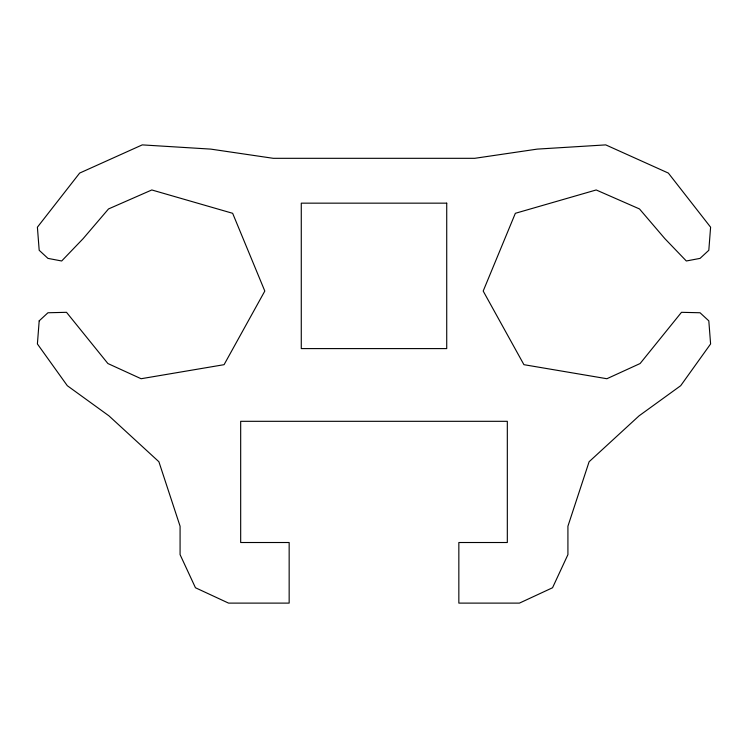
<?xml version="1.0" encoding="UTF-8"?>
<svg xmlns="http://www.w3.org/2000/svg" width="748" height="748" viewBox="0 0 748 748"><rect width="100%" height="100%" fill="white"/><g stroke="black" fill="none" stroke-linecap="round" stroke-linejoin="round"><path stroke-width="1.12" d="M39.186 320.864L37.4 343.949L67.311 385.706L108.918 415.832L158.894 461.74L180.081 526.218L180.081 554.633L195.452 587.75L228.561 603.112L289.158 603.112L289.158 542.515L240.678 542.515L240.678 421.311L507.322 421.311L507.322 542.515L458.842 542.515L458.842 603.112L519.439 603.112L552.548 587.75L567.919 554.633L567.919 526.218L589.106 461.74L639.082 415.832L680.689 385.706L710.6 343.949L708.814 320.864L700.044 312.757L681.493 312.318L640.11 363.528L606.89 378.731L523.927 364.678L483.189 291.056L515.353 213.302L596.193 189.964L639.484 208.944L664.841 238.621L686.318 260.987L700.044 258.387L708.814 250.281L710.6 227.196L668.347 173.078L605.749 144.888L537.223 149.114L474.737 158.314L273.263 158.314L210.777 149.114L142.251 144.888L79.653 173.078L37.4 227.196L39.186 250.281L47.956 258.387L61.682 260.987L83.159 238.621L108.516 208.944L151.807 189.964L232.647 213.302L264.811 291.056L224.073 364.678L141.11 378.731L107.89 363.528L66.507 312.318L47.956 312.757L39.186 320.864M446.724 203.157L301.276 203.157L301.276 348.596L446.724 348.596L446.724 203.157"/></g></svg>
